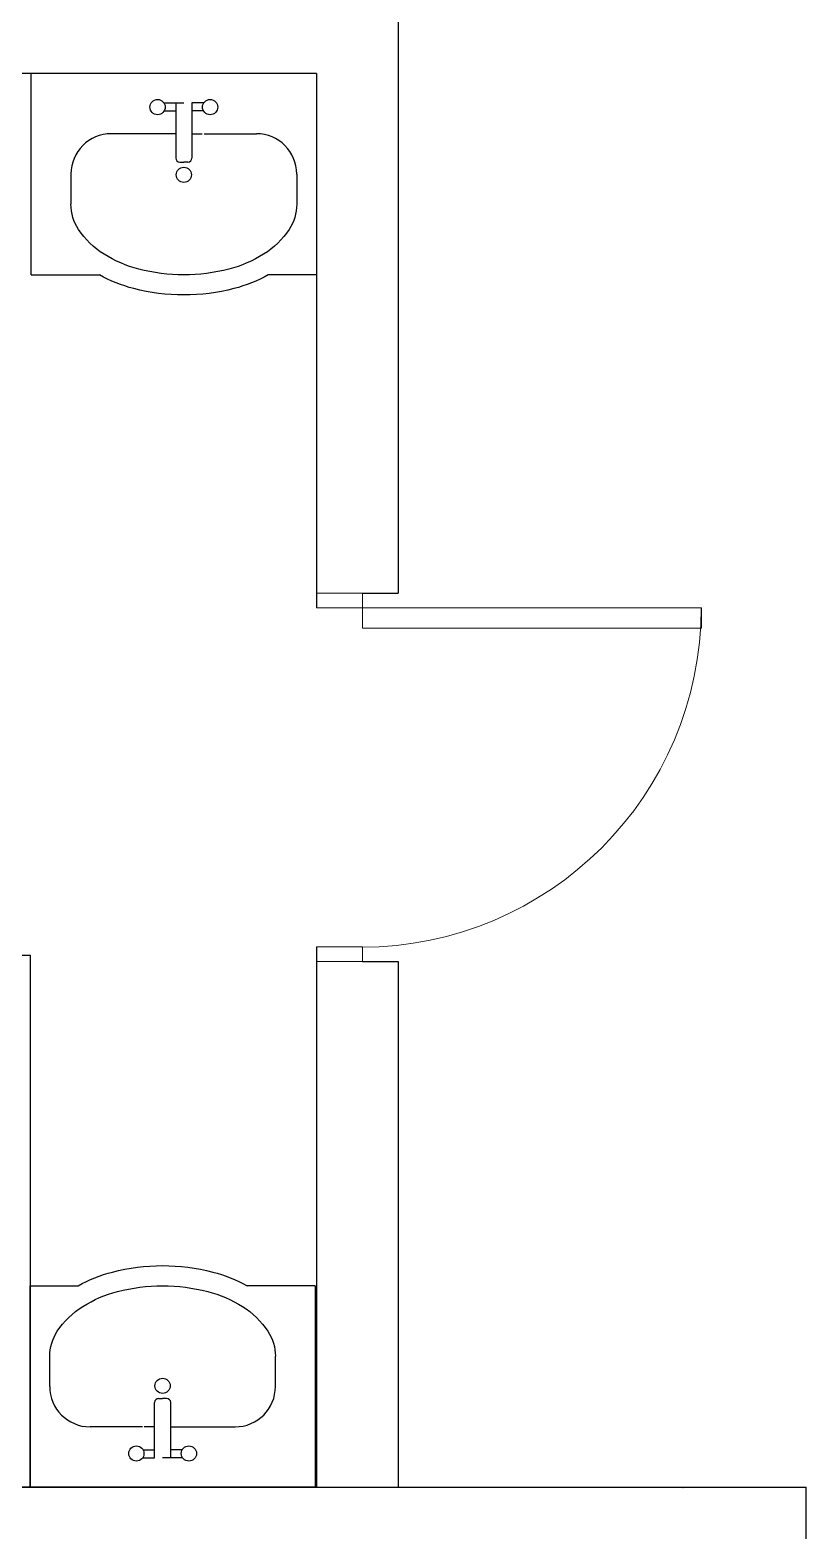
# Model space of a CAD drawing. Header units: millimetres. Extents: x -1544140 to 7445918, y -1294905 to 2019878.
# Drawn here: x 143598 to 145494, y 198423 to 202088 of the extents above; entities that cross this region are included whole.
import ezdxf

# ---------------------------------------------------------------- set-up
doc = ezdxf.new("R2010")
doc.units = ezdxf.units.MM
doc.header["$MEASUREMENT"] = 0
doc.layers.add('JA_Building Outline', color=7, linetype='Continuous', lineweight=5)
doc.layers.add('SANTEH', color=7, linetype='Continuous')

msp = doc.modelspace()

# ---------------------------------------------------------------- linework, layer by layer
for p, q in [((144497.6, 202697.1), (144497.6, 200711.7)), ((144297.6, 201982.1), (141397.7, 201982.1)), ((144297.6, 201982.1), (144297.6, 200675.7)), ((144410.1, 200711.7), (144497.6, 200711.7)), ((144297.6, 199847.4), (144297.6, 198527)), ((144410.1, 199811.4), (144497.6, 199811.4)), ((144497.6, 199811.4), (144497.6, 198527)), ((141397.7, 198527), (145493.8, 198527)), ((144297.6, 198527), (141397.7, 198527)), ((145193, 198526.8), (145193.8, 198526.8)), ((145493.8, 196127.3), (145493.8, 198527))]:
    msp.add_line(p, q)
at = {"color": 165, "true_color": 0x5e67af}
for p, q in [((143600.6, 201489.8), (143600.6, 201982.1)), ((143600.6, 201489.8), (143767.2, 201489.8)), ((144294.7, 199019.4), (144128, 199019.4)), ((144294.7, 199019.4), (144294.7, 198527))]:
    msp.add_line(p, q, dxfattribs=at)
at = {"color": 18, "true_color": 0x000000}
for p, q in [((144297.6, 200711.7), (144297.6, 200675.7)), ((144297.6, 199847.4), (144297.6, 199811.7))]:
    msp.add_line(p, q, dxfattribs=at)
at = {"color": 165, "true_color": 0x5e67af}
msp.add_lwpolyline([(143358.9, 199827), (143597.7, 199827), (143597.7, 198527)], dxfattribs=at)
at = {"layer": 'JA_Building Outline', "color": 18, "lineweight": 0, "true_color": 0x000000}
for p, q in [((144297.6, 200711.7), (144297.6, 200675.7)), ((144410.1, 200711.7), (144297.6, 200711.7)), ((144410.1, 200675.7), (144410.1, 200711.7)), ((144297.6, 200675.7), (144410.1, 200675.7)), ((144297.6, 199847.4), (144297.6, 199811.4)), ((144410.1, 199847.4), (144297.6, 199847.4)), ((144410.1, 199811.4), (144410.1, 199847.4)), ((144297.6, 199811.4), (144410.1, 199811.4))]:
    msp.add_line(p, q, dxfattribs=at)
at = {"layer": 'JA_Building Outline', "color": 18, "lineweight": 5, "true_color": 0x000000}
for p, q in [((144410.1, 200675.7), (144297.6, 200675.7)), ((144410.1, 199847.4), (144297.6, 199847.4))]:
    msp.add_line(p, q, dxfattribs=at)
msp.add_lwpolyline([(144410.1, 200675.7), (145238.4, 200675.7), (145238.4, 200626.5), (144410.1, 200626.5)], close=True, dxfattribs=at)
msp.add_arc((144408, 200676.4), 829.5, 270, 0, dxfattribs=at)
at = {"layer": 'SANTEH', "color": 165, "true_color": 0x5e67af}
for p, q in [((144297.6, 201982.1), (144297.6, 201489.8)), ((143924.9, 201910), (143973.6, 201910)), ((143953.9, 201910), (143953.9, 201775.1)), ((143993.3, 201910), (143993.3, 201775.1)), ((144022.2, 201910), (143993.3, 201910)), ((143925.5, 201890.3), (143953.9, 201890.3)), ((144021.6, 201890.3), (143993.3, 201890.3)), ((143953.9, 201834.4), (143796.3, 201834.4)), ((143993.3, 201834.4), (144018.3, 201834.4)), ((144022.9, 201834.4), (144150.8, 201834.4)), ((143963.7, 201765.2), (143973.6, 201765.2)), ((143983.4, 201765.2), (143973.6, 201765.2)), ((143697.8, 201736), (143697.8, 201662.1)), ((144249.3, 201736), (144249.3, 201662.1)), ((144297.6, 201489.8), (144179.9, 201489.8)), ((143597.7, 198527), (143597.7, 199019.4)), ((143597.7, 199019.4), (143715.4, 199019.4)), ((143646, 198773.2), (143646, 198847)), ((144197.4, 198773.2), (144197.4, 198847)), ((143911.9, 198743.9), (143921.7, 198743.9)), ((143931.6, 198743.9), (143921.7, 198743.9)), ((143902, 198599.1), (143902, 198734)), ((143941.4, 198599.1), (143941.4, 198734)), ((143872.3, 198674.7), (143744.5, 198674.7)), ((143902, 198674.7), (143877, 198674.7)), ((143941.4, 198674.7), (144099, 198674.7)), ((143873, 198599.1), (143902, 198599.1)), ((143873.7, 198618.8), (143902, 198618.8)), ((143970.4, 198599.1), (143921.7, 198599.1)), ((143969.8, 198618.8), (143941.4, 198618.8))]:
    msp.add_line(p, q, dxfattribs=at)
for points in [[(144249.3, 201662.1, -0.147373), (144230.9, 201600.9, -0.107136), (144168.5, 201540.2, -0.076468), (144083.8, 201503.8, -0.063415), (143973.6, 201489.8, -0.063415), (143863.4, 201503.8, -0.076468), (143778.6, 201540.2, -0.107136), (143716.3, 201600.9, -0.147373), (143697.8, 201662.1, -0.147373)], [(144179.9, 201489.8, -0.064268), (144096.1, 201456.1, -0.063415), (143973.6, 201440.5, -0.063415), (143851, 201456.1, -0.064268), (143767.2, 201489.8, -0.107136)], [(143715.4, 199019.4, -0.064268), (143799.2, 199053, -0.063415), (143921.7, 199068.6, -0.063415), (144044.2, 199053, -0.064268), (144128, 199019.4, -0.107136)], [(143646, 198847, -0.147373), (143664.4, 198908.2, -0.107136), (143726.7, 198968.9, -0.076468), (143811.5, 199005.3, -0.063415), (143921.7, 199019.4, -0.063415), (144031.9, 199005.3, -0.076468), (144116.7, 198968.9, -0.107136), (144179, 198908.2, -0.147373), (144197.4, 198847, -0.147373)]]:
    msp.add_lwpolyline(points, format="xyb", dxfattribs=at)
for centre in [(143909.4, 201899.7), (144037.7, 201899.7), (143973.6, 201734.2), (143921.7, 198774.9), (143857.6, 198609.5), (143985.9, 198609.5)]:
    msp.add_circle(centre, 18.6, dxfattribs=at)
for centre, radius, start, end in [((143796.3, 201736), 98.5, 90, 180), ((144150.8, 201736), 98.5, 0, 90), ((143963.7, 201775.1), 9.85, 180, 270), ((143983.4, 201775.1), 9.85, 270, 0), ((143744.5, 198773.2), 98.5, 180, 270), ((143911.9, 198734), 9.85, 90, 180), ((143931.6, 198734), 9.85, 0, 90), ((144099, 198773.2), 98.5, 270, 0)]:
    msp.add_arc(centre, radius, start, end, dxfattribs=at)

doc.saveas('drawing.dxf')
